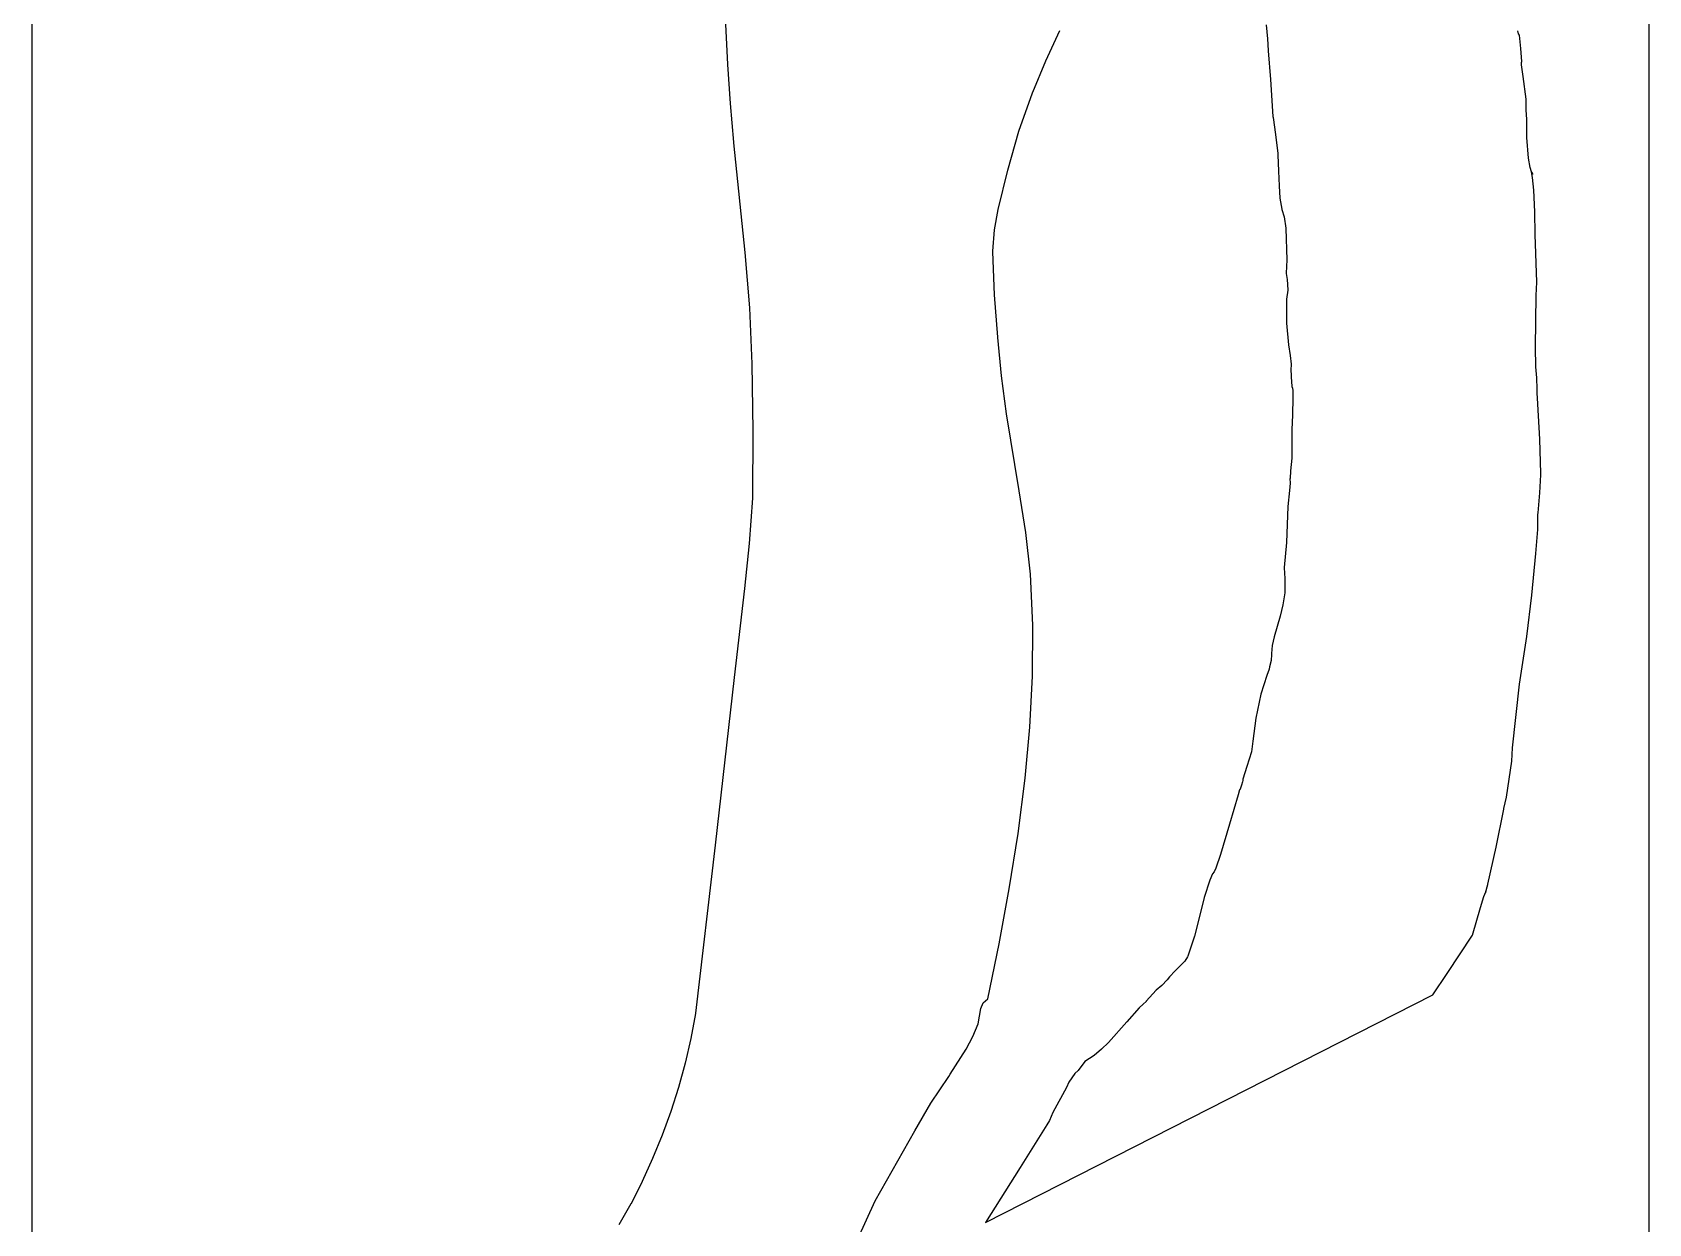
# Model space of a CAD drawing. Extents: x 2 to 598, y 1244 to 2998.
# Drawn here: x 2 to 278, y 2591 to 2794.4 of the extents above; entities that cross this region are included whole.
import ezdxf

# ---------------------------------------------------------------- set-up
doc = ezdxf.new("R2010")
doc.units = 0

msp = doc.modelspace()

# ---------------------------------------------------------------- linework, layer by layer
at = {"layer": 'Calque 1'}
for p, q in [((120.01365, 2802.4525), (120.71123, 2788.8868)), ((175.086723, 2789.534141), (177.428587, 2794.73185)), ((212.66784, 2795.676983), (212.940134, 2793.273178)), ((212.940134, 2793.273178), (213.02399, 2791.306773)), ((255.79772, 2794.166293), (255.68678, 2794.640973)), ((255.915, 2793.920933), (255.79772, 2794.166293)), ((256.14875, 2791.631223), (255.915, 2793.920933)), ((213.02399, 2791.306773), (213.02999, 2791.232273)), ((213.02999, 2791.232273), (213.42812, 2786.342683)), ((256.32978, 2789.436273), (256.14875, 2791.631223)), ((120.71123, 2788.8868), (121.139326, 2782.252147)), ((172.849897, 2784.20705), (175.086723, 2789.534141)), ((256.26738, 2789.247923), (256.32978, 2789.436273)), ((256.27038, 2789.077093), (256.26738, 2789.247923)), ((256.27738, 2788.976873), (256.27038, 2789.077093)), ((256.28878, 2788.877673), (256.27738, 2788.976873)), ((256.5433, 2786.851063), (256.28878, 2788.877673)), ((213.42812, 2786.342683), (213.84613, 2780.008303)), ((257.09637, 2782.988333), (256.5433, 2786.851063)), ((121.139326, 2782.252147), (121.74437, 2775.6638)), ((170.467223, 2777.532421), (172.801697, 2784.10162)), ((172.801697, 2784.10162), (172.804697, 2784.10362)), ((172.804697, 2784.10362), (172.849897, 2784.20705)), ((257.09635, 2781.243383), (257.09637, 2782.988333)), ((213.84613, 2780.008303), (213.86893, 2779.835513)), ((213.86893, 2779.835513), (214.294593, 2776.954078)), ((257.09935, 2781.187183), (257.09635, 2781.243383)), ((257.19785, 2779.548133), (257.09935, 2781.187183)), ((257.17795, 2779.415883), (257.19785, 2779.548133)), ((257.22255, 2776.421113), (257.17795, 2779.415883)), ((168.570247, 2770.88022), (170.467223, 2777.532421)), ((214.294593, 2776.954078), (214.67233, 2773.725723)), ((121.74437, 2775.6638), (121.75137, 2775.5934)), ((121.75137, 2775.5934), (121.75437, 2775.5593)), ((121.75437, 2775.5593), (123.670116, 2756.814462)), ((257.50749, 2772.910423), (257.22255, 2776.421113)), ((214.67233, 2773.725723), (214.69993, 2773.515543)), ((214.69993, 2773.515543), (214.79833, 2770.717003)), ((257.75292, 2771.324683), (257.50749, 2772.910423)), ((258.00997, 2770.572373), (257.75292, 2771.324683)), ((166.921937, 2764.13332), (168.570917, 2770.86862)), ((168.570917, 2770.86862), (168.570247, 2770.88022)), ((214.79833, 2770.717003), (214.88633, 2768.191543)), ((258.16959, 2769.647393), (258.00997, 2770.572373)), ((258.01434, 2770.58188), (258.01234, 2770.58088)), ((258.01234, 2770.58088), (258.01334, 2770.57388)), ((258.01334, 2770.57388), (258.0141, 2770.573)), ((258.0141, 2770.573), (258.20242, 2770.17105)), ((258.141774, 2770.331473), (258.01434, 2770.58188)), ((258.20242, 2770.17105), (258.141774, 2770.331473)), ((258.41437, 2767.447003), (258.16959, 2769.647393)), ((214.88633, 2768.191543), (215.045661, 2766.084858)), ((215.045661, 2766.084858), (215.36712, 2764.216493)), ((258.55026, 2763.777025), (258.41437, 2767.447003)), ((166.317047, 2760.661826), (166.921937, 2764.13332)), ((215.36712, 2764.216493), (215.37512, 2764.180793)), ((215.37512, 2764.180793), (215.737429, 2762.894694)), ((215.737429, 2762.894694), (216.04333, 2760.975783)), ((258.61673, 2759.912453), (258.55026, 2763.777025)), ((166.015967, 2757.06956), (166.317047, 2760.661826)), ((216.04333, 2760.975783), (216.05683, 2760.911083)), ((216.05683, 2760.911083), (216.22556, 2755.538713)), ((258.88791, 2751.756753), (258.61673, 2759.912453)), ((123.670116, 2756.814462), (124.446679, 2747.359305)), ((166.009857, 2756.95316), (166.009967, 2757.02826)), ((166.274175, 2749.612836), (166.009857, 2756.95316)), ((166.009967, 2757.02826), (166.015967, 2757.06956)), ((216.22556, 2755.538713), (216.12132, 2753.265003)), ((216.12132, 2753.265003), (216.12432, 2753.229003)), ((216.12432, 2753.229003), (216.276864, 2752.213303)), ((216.276864, 2752.213303), (216.3706, 2750.447513)), ((258.81121, 2749.494913), (258.88791, 2751.756753)), ((166.838297, 2742.37716), (166.274175, 2749.612836)), ((216.3776, 2750.377113), (216.1626, 2748.826413)), ((216.3706, 2750.447513), (216.3776, 2750.377113)), ((258.67226, 2740.638103), (258.81121, 2749.494913)), ((124.446679, 2747.359305), (124.86155, 2737.8348)), ((216.1626, 2748.826413), (216.1349, 2744.748613)), ((216.1349, 2744.748613), (216.48855, 2741.037143)), ((166.848297, 2742.29426), (166.838297, 2742.37716)), ((167.498471, 2735.759425), (166.848297, 2742.29426)), ((216.48855, 2741.037143), (216.81124, 2739.227043)), ((216.81124, 2739.227043), (216.93777, 2737.763453)), ((258.74206, 2737.295293), (258.67226, 2740.638103)), ((124.86155, 2737.8348), (124.86255, 2737.8237)), ((124.86255, 2737.8237), (125.043048, 2726.394626)), ((168.363437, 2729.27796), (167.498471, 2735.759425)), ((216.94077, 2737.479793), (216.88957, 2737.031003)), ((216.88957, 2737.031003), (216.96057, 2735.594683)), ((216.93777, 2737.763453), (216.94077, 2737.479793)), ((216.96057, 2735.594683), (217.08056, 2733.959023)), ((258.88831, 2735.441283), (258.74206, 2737.295293)), ((258.96091, 2733.486203), (258.88831, 2735.441283)), ((217.08056, 2733.959023), (217.16396, 2733.672503)), ((217.16396, 2733.672503), (217.23118, 2733.283393)), ((217.23118, 2733.283393), (217.21566, 2733.259953)), ((217.21566, 2733.259953), (217.22746, 2733.033453)), ((217.22746, 2733.033453), (217.26446, 2732.156203)), ((258.94091, 2732.858993), (258.95891, 2733.472903)), ((259.047, 2731.000603), (258.94091, 2732.858993)), ((258.95891, 2733.472903), (258.96091, 2733.486203)), ((217.25946, 2731.993533), (217.205476, 2729.111937)), ((217.26446, 2732.156203), (217.25946, 2731.993533)), ((259.051, 2730.937803), (259.047, 2731.000603)), ((259.414149, 2724.961332), (259.051, 2730.937803)), ((170.480217, 2716.15066), (168.363437, 2729.27796)), ((217.205476, 2729.111937), (217.0774, 2726.532103)), ((125.043048, 2726.394626), (124.97534, 2714.9442)), ((217.0774, 2726.532103), (217.0744, 2726.431633)), ((217.0744, 2726.431633), (217.0907, 2721.709553)), ((259.60581, 2719.081603), (259.414149, 2724.961332)), ((217.0907, 2721.709553), (216.82696, 2719.559713)), ((216.82696, 2719.559713), (216.76106, 2718.256373)), ((259.39057, 2715.808769), (259.59661, 2718.858323)), ((259.59661, 2718.858323), (259.60781, 2719.019803)), ((259.60781, 2719.019803), (259.60581, 2719.081603)), ((170.484217, 2716.12886), (170.480217, 2716.15066)), ((171.629708, 2709.003681), (170.484217, 2716.12886)), ((216.65147, 2716.168143), (216.38339, 2713.441203)), ((216.76966, 2717.464523), (216.65147, 2716.168143)), ((216.76106, 2718.256373), (216.75406, 2718.224973)), ((216.75406, 2718.224973), (216.76966, 2717.464523)), ((124.97334, 2714.8796), (124.427285, 2707.132308)), ((124.97534, 2714.9442), (124.97334, 2714.8796)), ((216.38339, 2713.441203), (216.1334, 2707.324343)), ((259.11511, 2712.394843), (259.39057, 2715.808769)), ((259.08271, 2709.514603), (259.08871, 2712.062823)), ((259.08871, 2712.062823), (259.11511, 2712.394843)), ((172.421207, 2701.89096), (171.629708, 2709.003681)), ((258.74023, 2705.426123), (259.08271, 2709.514603)), ((124.427285, 2707.132308), (123.617353, 2699.456687)), ((216.1334, 2707.324343), (215.76909, 2703.063293)), ((258.059126, 2698.340818), (258.74023, 2705.426123)), ((215.76909, 2703.063293), (215.77109, 2702.977793)), ((215.77109, 2702.977793), (215.854576, 2701.174482)), ((123.617353, 2699.456687), (121.82239, 2684.2665)), ((172.819493, 2693.209024), (172.421207, 2701.89096)), ((215.854576, 2701.174482), (215.85539, 2698.896233)), ((215.548835, 2696.666938), (215.07722, 2694.748953)), ((215.84939, 2698.741973), (215.548835, 2696.666938)), ((215.85739, 2698.787673), (215.84939, 2698.741973)), ((215.85539, 2698.896233), (215.85739, 2698.787673)), ((257.19047, 2691.277323), (258.059126, 2698.340818)), ((215.07722, 2694.748953), (214.03405, 2691.225933)), ((172.766691, 2684.503848), (172.819493, 2693.209024)), ((214.03405, 2691.225933), (213.694799, 2689.750353)), ((255.96717, 2683.134093), (257.19047, 2691.277323)), ((213.694799, 2689.750353), (213.56752, 2688.368073)), ((213.56752, 2688.368073), (213.56852, 2688.356973)), ((213.56852, 2688.356973), (213.620038, 2688.160403)), ((213.2136, 2685.690273), (212.77069, 2684.607853)), ((213.2669, 2686.066203), (213.2136, 2685.690273)), ((213.55494, 2687.153783), (213.2669, 2686.066203)), ((213.620038, 2688.160403), (213.55472, 2687.174383)), ((213.55472, 2687.174383), (213.55494, 2687.153783)), ((121.82039, 2684.2454), (118.615615, 2655.609487)), ((121.82239, 2684.2665), (121.82039, 2684.2454)), ((172.316477, 2675.792802), (172.766691, 2684.503848)), ((212.77069, 2684.607853), (211.77368, 2681.403373)), ((254.77104, 2672.254593), (255.96717, 2683.134093)), ((211.77368, 2681.403373), (210.90681, 2677.308883)), ((210.90681, 2677.308883), (210.40907, 2673.392193)), ((171.522527, 2667.09326), (172.316477, 2675.792802)), ((210.40907, 2673.392193), (210.15352, 2671.570723)), ((254.63977, 2670.004923), (254.77104, 2672.254593)), ((209.35964, 2669.073773), (208.72879, 2666.927593)), ((210.15352, 2671.570723), (209.35964, 2669.073773)), ((253.70089, 2663.812393), (254.63977, 2670.004923)), ((170.30973, 2657.618888), (171.522527, 2667.09326)), ((208.61739, 2666.423973), (208.44723, 2665.872653)), ((208.68499, 2666.663333), (208.61739, 2666.423973)), ((208.72879, 2666.927593), (208.68499, 2666.663333)), ((207.87647, 2664.228353), (206.41865, 2659.22763)), ((208.15188, 2665.070233), (207.87647, 2664.228353)), ((208.16658, 2665.095333), (208.15188, 2665.070233)), ((208.27808, 2665.362073), (208.16658, 2665.095333)), ((208.44723, 2665.872653), (208.27808, 2665.362073)), ((253.26157, 2661.880653), (253.70089, 2663.812393)), ((251.983209, 2655.302277), (253.24547, 2661.799653)), ((253.24547, 2661.799653), (253.26157, 2661.880653)), ((206.41865, 2659.22763), (204.85991, 2654.018453)), ((118.615615, 2655.609487), (115.22733, 2626.9492)), ((168.8264, 2648.175585), (170.30973, 2657.618888)), ((250.52228, 2648.966653), (251.983209, 2655.302277)), ((204.85991, 2654.018453), (204.06667, 2651.705893)), ((203.08393, 2649.686903), (202.095733, 2646.685012)), ((203.52312, 2650.724313), (203.08393, 2649.686903)), ((203.78317, 2651.063033), (203.52312, 2650.724313)), ((204.06667, 2651.705893), (203.78317, 2651.063033)), ((167.104843, 2638.764044), (168.8264, 2648.175585)), ((249.27681, 2644.972473), (249.8705, 2646.875003)), ((249.8705, 2646.875003), (250.21721, 2647.691183)), ((250.12581, 2647.512433), (250.50858, 2648.907853)), ((250.16185, 2647.554895), (250.12581, 2647.512433)), ((250.21721, 2647.691183), (250.16185, 2647.554895)), ((250.50858, 2648.907853), (250.52228, 2648.966653)), ((202.095733, 2646.685012), (201.28314, 2643.466063)), ((247.92601, 2640.272283), (249.27681, 2644.972473)), ((201.28314, 2643.466063), (200.427753, 2640.112727)), ((165.177367, 2629.38496), (167.104843, 2638.764044)), ((200.427753, 2640.112727), (199.30373, 2636.665033)), ((243.56654, 2633.726833), (247.92601, 2640.272283)), ((198.77836, 2635.846883), (197.04687, 2634.071213)), ((199.24593, 2636.578433), (198.77836, 2635.846883)), ((199.29973, 2636.662033), (199.24593, 2636.578433)), ((199.30373, 2636.665033), (199.29973, 2636.662033)), ((196.16674, 2633.172093), (195.784904, 2632.65676)), ((196.26684, 2633.252793), (196.16674, 2633.172093)), ((197.00727, 2634.044613), (196.26684, 2633.252793)), ((197.04487, 2634.070213), (197.00727, 2634.044613)), ((197.04687, 2634.071213), (197.04487, 2634.070213)), ((241.14803, 2630.097463), (243.56654, 2633.726833)), ((193.9135, 2630.861513), (192.17199, 2628.975783)), ((194.88563, 2631.702473), (193.9135, 2630.861513)), ((194.88763, 2631.703473), (194.88563, 2631.702473)), ((195.784904, 2632.65676), (194.88763, 2631.703473)), ((163.491597, 2625.11745), (163.947007, 2627.73016)), ((163.947007, 2627.73016), (164.375407, 2628.696411)), ((164.375407, 2628.696411), (165.177367, 2629.38496)), ((164.75963, 2591.191963), (241.14803, 2630.097463)), ((190.98291, 2627.854643), (188.88905, 2625.502283)), ((191.68186, 2628.513753), (190.98291, 2627.854643)), ((192.16999, 2628.974783), (191.68186, 2628.513753)), ((192.17199, 2628.975783), (192.16999, 2628.974783)), ((115.21833, 2626.8836), (114.452065, 2622.629107)), ((115.22733, 2626.9492), (115.21833, 2626.8836)), ((162.612636, 2622.951568), (163.491597, 2625.11745)), ((188.88905, 2625.502283), (185.74103, 2621.964153)), ((114.452065, 2622.629107), (113.492094, 2618.42213)), ((161.485858, 2620.81918), (162.612636, 2622.951568)), ((158.750827, 2616.56156), (161.485858, 2620.81918)), ((183.29649, 2619.755303), (181.73841, 2618.693163)), ((184.574917, 2620.803248), (183.29649, 2619.755303)), ((185.73903, 2621.963153), (184.574917, 2620.803248)), ((185.74103, 2621.964153), (185.73903, 2621.963153)), ((113.492094, 2618.42213), (112.348459, 2614.266572)), ((158.490137, 2616.16874), (158.752827, 2616.56046)), ((158.773427, 2616.59256), (158.750827, 2616.56156)), ((158.752827, 2616.56046), (158.773427, 2616.59256)), ((180.01316, 2616.639523), (178.98015, 2615.170453)), ((180.55747, 2617.183273), (180.01316, 2616.639523)), ((181.73841, 2618.693163), (180.55747, 2617.183273)), ((112.348459, 2614.266572), (111.031203, 2610.166337)), ((155.437906, 2611.588166), (158.490137, 2616.16874)), ((178.58296, 2614.284273), (176.26656, 2609.978513)), ((178.98015, 2615.170453), (178.58296, 2614.284273)), ((152.689027, 2606.87563), (155.437906, 2611.588166)), ((111.031203, 2610.166337), (109.550369, 2606.125329)), ((175.69354, 2608.619083), (175.21464, 2607.902313)), ((176.26656, 2609.978513), (175.69354, 2608.619083)), ((109.550369, 2606.125329), (107.916, 2602.147452)), ((145.944357, 2594.89023), (152.680027, 2606.85743)), ((152.680027, 2606.85743), (152.689027, 2606.87563)), ((175.21464, 2607.902313), (170.6544, 2600.612823)), ((107.916, 2602.147452), (106.138139, 2598.236607)), ((170.6544, 2600.612823), (164.75963, 2591.191963)), ((106.138139, 2598.236607), (104.22683, 2594.3967)), ((142.961327, 2588.41002), (145.944357, 2594.89023)), ((104.22083, 2594.3927), (102.129839, 2590.844901)), ((104.22683, 2594.3967), (104.22083, 2594.3927))]:
    msp.add_line(p, q, dxfattribs=at)
at = {"layer": 'Layer 1'}
for p, q in [((278, 2928), (278, 2529.49)), ((1.99988, 2529.49), (1.99988, 2838))]:
    msp.add_line(p, q, dxfattribs=at)

doc.saveas('drawing.dxf')
